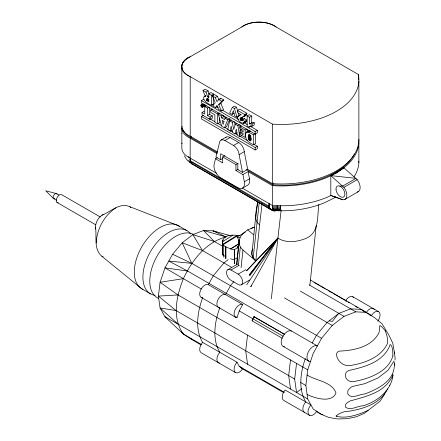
<?xml version="1.0" encoding="UTF-8"?>
<svg xmlns="http://www.w3.org/2000/svg" width="441" height="441" viewBox="0 0 441 441"><rect width="100%" height="100%" fill="white"/><g stroke="black" fill="none" stroke-linecap="round" stroke-linejoin="round"><path stroke-width="0.66" d="M249.496 178.814L244.336 181.791A9.526 5.501 60 0 1 237.826 187.662L220.638 177.74A9.526 5.501 60 0 1 214.128 164.35L215.511 158.749L222.705 162.9L222.705 156.946L235.941 164.587L235.941 170.54L242.952 174.586L248.107 171.61L249.496 178.814A9.526 5.501 60 0 1 247.583 185.214L242.423 188.191L272.395 205.484L284.037 205.787A77.219 44.58 0 0 0 327.459 197.133L330.805 195.473L330.805 175.623L343.886 167.8A77.219 44.58 0 0 0 358.908 141.385M239.028 244.27L239.05 241.69L238.256 239L237.126 237.087L245.235 232.192M246.502 270.796L255.808 260.846L259.617 224.822C251.905 219.183 257.72 208.725 257.423 201.113M316.219 225.307L309.88 285.261M236.8 264.71L239.226 239.898L240.819 236.205L243.724 232.782L247.754 229.86L254.418 227.181M248.184 136.749L248.625 134.83L250.769 135.563L250.769 140.988L248.889 139.571L248.211 137.493L248.184 136.749L250.334 135.508L251.039 138.331L248.889 139.571M271.209 209.762L269.374 207.391L269.06 203.56A10.744 6.202 -60 0 0 274.164 210.164L271.209 209.762L191.592 163.644L190.523 161.864L190.132 159.427L190.209 138.182A21.907 12.646 0 0 1 182.089 126.358M248.107 171.61L272.395 185.633L272.395 205.484C272.058 207.424 272.406 212.639 275.515 210.947M216.889 173.434L187.778 156.748A21.907 12.646 0 0 1 181.846 148.104L181.852 133.573M392.97 375.539L392.336 376.371C384.635 392.595 365.837 396.564 350.215 400.919C348.434 402.098 346.02 402.887 345.457 405.224L345.485 407.131C350.634 411.166 357.519 405.687 363.108 405.814C377.16 401.564 390.969 390.798 392.97 375.539L392.914 374.585L392.793 374.889M385.473 330.982L381.878 326.891L379.861 325.48L379.062 332.597C371.769 347.045 353.963 350.529 339.206 351.113A3.842 3.815 19 0 0 336.494 355.082C337.448 361.074 343.054 366.019 349.228 365.716C363.974 363.395 380.633 357.894 387.529 343.451L387.661 341.196A13.517 3.677 71.3 0 0 386.774 335.204L385.269 330.678M394.491 366.675L394.723 363.891L393.841 361.355L387.992 370.291L378.064 377.943L364.806 383.676L352.365 386.509L350.854 387.396L348.44 389.778L347.789 391.167L347.789 393.835C351.356 399.838 359.9 393.819 364.806 393.995C376.349 389.579 391.503 382.562 393.956 369.045M150.453 293.8L141.859 288.838L101.992 256.386C93.305 249.408 97.081 236.613 95.477 227.071C95.68 222.396 98.078 217.738 102.036 215.158C110.741 211.867 119.913 201.967 129.875 206.73L178.324 225.676L186.918 230.637M96.215 242.941C96.844 229.066 104.214 215.417 115.933 207.827M255.752 215.484L251.916 254.369L253.184 257.847L255.405 260.51M281.126 210.313L277.891 238.129L255.808 260.846L253.184 257.847L259.22 202.557M236.53 265.047L239.226 239.898M238.366 265.449L240.334 247.087L239.061 243.608M241.073 267.637L242.952 250.086L240.334 247.087M271.353 298.811L277.891 238.129C285.294 242.826 294.77 242.23 302.791 239.557C319.576 234.651 316.974 219.083 318.821 204.547M255.626 218.945L257.682 201.289M259.617 224.822L262.075 203.687M201.361 344.432L183.357 334.035C171.626 317.663 176.521 296.005 183.357 278.662C192.111 260.499 205.605 242.285 226.035 236.911L213.097 230.864L203.494 230.5L192.849 234.606L182.199 242.793L172.596 254.248L164.978 267.858L160.083 282.284L158.396 296.12L160.083 308.005L164.978 316.787L183.357 334.035L191.802 339.581L201.096 344.95M247.555 335.121L245.687 350.755L247.555 364.233M290.531 359.933L288.662 375.567L290.531 389.045M301.859 388.538L296.545 392.518L294.676 379.04L296.545 363.406M304.34 412.307A7.293 4.212 -60 0 1 305.409 402.324L305.784 401.927C298 388.945 300.542 372.221 305.337 358.555M384.85 393.747L380.225 401.018L364.387 413.316L356.455 416.745L347.31 418.685L337.839 418.95L328.975 417.511L321.588 414.512L313.143 408.967L307.719 398.967L305.85 385.489L307.719 369.856L313.143 353.594L321.588 338.297L332.227 325.464L344.024 316.346L355.821 311.842L366.465 312.388L374.911 317.933L382.055 323.804L388.736 334.84L392.76 343.12L394.552 353.285L395.147 358.814L394.888 360.148M389.563 385.417L389.607 385.087M394.034 368.461L394.188 367.281M206.349 99.286L206.95 98.74L208.769 99.66L208.769 101.678L206.994 100.587L206.416 99.749L206.349 99.286L207.424 98.663M392.352 377.121L392.407 376.763M394.513 365.137L394.723 363.891M243.603 116.733L244.727 114.517L246.877 113.276L239.711 109.136L237.567 110.377L237.567 112.626L241.293 114.781C232.639 115.559 241.756 127.328 246.183 121.617L246.701 120.101L244.308 118.497L242.159 119.737L241.436 120.74C236.608 117.014 247.318 117.378 246.877 113.276M231.244 119.952L229.629 120.884L227.738 129.715L230.246 131.164L231.156 126.137L232.49 132.454L235.003 133.91L237.148 132.669M241.023 120.58L243.173 119.34L242.225 118.116L242.445 116.937L240.295 118.177M182.089 143.055L181.852 143.678M243.586 123.177L244.551 121.341L246.701 120.101M222.374 253.762L222.374 242.059C223.686 233.747 233.609 234.86 239.926 235.726M244.308 118.497L243.917 119.439M246.701 132.019L247.897 131.92L250.047 130.679C247.103 130.514 244.722 133.408 245.571 136.291C245.731 140.69 249.909 143.11 253.426 144.769L255.576 143.523L255.576 133.601M222.473 251.618C221.95 254.01 223.89 255.956 225.93 256.805M280.917 210.495L280.796 210.77L280.57 205.699M235.003 133.91L236.332 129.119L237.236 135.2L239.761 136.655L241.911 135.415M236.856 123.193L235.246 124.125L233.741 129.505L232.236 122.383L229.629 120.884M226.63 117.289L225.02 118.221L224.601 119.616L221.586 117.874L221.156 115.989L218.372 114.384L219.982 113.453M237.875 111.672L236.58 107.328L234.463 106.105L232.313 107.345L229.667 113.012L232.076 114.401L233.328 110.57L234.535 115.823L237.021 117.256L238.096 116.633M202.64 297.675C197.618 311.605 194.591 329.074 202.64 342.381L237.021 362.226L239.226 366.295L242.737 368.599L241.8 369.96A7.293 4.212 -60 0 1 234.761 371.851A7.293 4.212 -60 0 1 236.646 362.623L237.021 362.226M242.87 304.604L241.8 304.273A7.293 4.212 -60 0 0 234.761 310.519A7.293 4.212 -60 0 0 236.646 317.564L237.021 317.526L239.226 310.916L242.737 304.56L208.356 284.71L213.29 275.774L223.929 262.935L228.223 259.622M238.818 244.843C238.101 248.349 234.088 250.802 230.742 248.967C227.765 247.44 222.198 246.486 222.374 242.059M218.372 114.384L221.603 126.17L224.502 127.846L227.732 119.787L229.342 118.855M229.877 118.546L226.646 126.606L224.502 127.846M205.964 95.477C199.365 98.315 208.466 104.451 211.437 105.223L213.587 103.982L213.587 97.362M282.317 338.313L252.087 320.861L253.944 316.688L284.379 334.184M252.825 319.714L252.087 320.861M253.619 317.922L254.148 316.732M252.495 249.033C251.127 251.789 251.574 255.306 253.184 257.847M250.835 286.683L251.464 285.536M225.544 294.638L230.478 285.696L233.884 281.59M312.206 342.966L316.429 335.32L327.073 322.487L338.87 313.369L350.667 308.865L361.306 309.411L365.694 312.289M250.797 286.733L277.891 238.129L246.624 270.824M268.492 205.897L268.993 205.037M247.98 131.743L248.851 130.779M387.628 388.841C380.644 403.449 363.742 408.879 348.853 411.227C344.123 411.205 339.592 413.041 336.064 415.99C345.402 419.391 359.117 414.49 368.202 410.328M246.74 284.748L277.891 238.129L249.485 274.511M212.325 95.807L215.252 102.615L212.579 105.879L215.473 107.549L216.955 105.349L218.477 109.285L221.399 110.972L223.548 109.732L220.853 103.42L223.819 99.964L220.853 98.249L218.703 99.49L217.005 101.7L215.307 97.533L212.325 95.807L214.475 94.567L217.457 96.287L218.912 99.864M345.479 300.938L346.543 299.378A7.293 4.212 -60 0 1 353.588 297.488M371.261 315.828L372.331 314.262A7.293 4.212 -60 0 1 379.26 312.222A7.293 4.212 -60 0 1 377.865 321.103M316.787 411.073L315.723 412.638A7.293 4.212 -60 0 1 308.678 414.523A7.293 4.212 -60 0 1 310.563 405.301L310.938 404.904L285.151 390.02L284.776 390.412A7.293 4.212 -60 0 0 283.712 400.4L309.494 415.284M249.656 275.868L277.891 238.129L249.314 275.178M249.126 127.146L250.179 126.187L252.076 126.192L254.225 124.952L254.225 122.686L251.712 122.681L249.567 123.921L249.567 117.306L247.147 115.911L247.147 126.01L249.126 127.146L251.276 125.906M237.049 257.836L234.535 259.369M220.175 99.131L220.853 98.249M338.208 313.876L332.332 321.445L329.24 320.811M221.399 110.972L218.703 104.666L221.669 101.204L223.819 99.964M202.64 342.381L202.265 342.773A7.293 4.212 -60 0 0 201.195 352.761L235.577 372.606M240.88 114.417L238.085 116.148M246.183 121.617L242.98 123.248M186.328 58.989C183.021 61.117 180.545 65.395 182.127 69.303M186.923 58.576L188.136 57.821M357.199 192.044A8.969 5.182 60 0 0 357.199 179.658L343.886 167.8L336.296 173.037L330.805 175.623L343.886 187.342A8.985 5.187 60 0 1 346.808 195.964A8.985 5.187 60 0 1 342.745 199.74L330.805 195.473M343.886 167.8L336.296 172.9L327.459 177.282A77.219 44.58 0 0 1 272.395 185.633M335.816 196.802L333.594 198.296L324.493 202.755C308.728 209.194 291.495 211.559 274.539 210.605C272.527 209.91 272.549 207.248 272.384 205.484A13.649 4.498 -75.7 0 0 274.622 210.357M277.395 210.644L277.108 205.605M222.473 241.696L232.903 235.207M222.815 244.231L237.01 235.406M223.118 244.689L237.87 235.516M230.522 248.867L239.16 243.498M230.742 248.967L239.375 243.597M245.747 115.492L243.785 116.347M251.023 228.692L253.338 227.291L253.619 227.501M238.862 245.962L237.126 247.015L238.256 248.922M358.346 74.479A77.219 44.58 0 0 1 272.395 124.103L190.209 76.646A21.504 12.414 0 0 1 183.869 72.269C178.478 66.657 184.029 58.747 190.176 56.784L241.745 27.006A21.907 12.646 0 0 1 276.16 27.028L358.346 74.479L358.346 79.953M204.348 96.403L205.76 96.397L204.641 94.865L202.987 90.416L205.131 89.176L208.135 90.907L209.315 94.115M202.987 90.416L205.986 92.147L208.135 90.907M205.986 92.147L207.661 96.634L208.769 97.786L208.769 93.757L210.919 92.516L213.587 94.054L213.587 95.377M203.985 96.739L205.903 95.631M207.661 96.634L208.736 96.011M250.24 126.264L257.324 130.354L257.324 132.835L255.174 134.075L201.454 103.062L201.454 100.581L203.604 99.341M207.887 97.042L208.962 96.425M208.769 93.757L211.437 95.295L213.587 94.054M206.416 99.749L208.025 98.817M206.614 100.173L208.764 98.933M206.994 100.587L208.604 99.655M207.606 101.006L208.681 100.383M204.618 105.708L202.469 106.948L201.917 106.628L201.41 105.101L202.485 104.478M202.265 105.057L202.518 105.338A1.521 0.876 60 0 1 202.518 107.433A1.521 0.876 60 0 1 200.875 105.603A1.521 0.876 60 0 1 202.265 105.057L203.874 104.126M215.307 97.533L217.457 96.287M202.518 105.338L204.128 104.412M201.41 105.101L202.105 106.005L202.138 105.515L202.469 105.708L204.618 104.467M204.756 106.524L207.413 108.056L207.413 115.531L209.563 114.291L212.27 115.851L212.27 118.304L210.125 119.544L202.05 114.886L202.05 112.433L204.756 113.999L204.756 106.524L206.371 105.592M207.413 108.056L209.028 107.124M202.05 112.433L204.2 111.193M218.703 104.666L220.853 103.42M219.679 117.945L219.679 122.581L217.529 123.822L214.872 122.284L214.872 114.803L210.726 112.411L210.726 109.969L212.341 109.037M215.473 107.549L217.622 106.309M253.779 144.19L257.324 146.236L257.324 148.716L255.174 149.957L201.454 118.943L201.454 116.463L203.604 115.222M207.413 115.531L210.125 117.097L212.27 115.851M210.726 109.969L217.529 113.894L219.138 112.962M221.156 115.989L222.766 115.057M232.313 107.345L234.43 108.569L236.58 107.328M221.586 117.874L223.73 116.633L226.244 118.083M232.076 114.401L234.226 113.161M244.634 115.068L246.784 113.828M232.236 122.383L233.846 121.457M244.479 115.559L246.629 114.318M240.075 118.508L242.225 117.267M243.983 116.391L246.128 115.151M240.003 118.894L242.153 117.653M240.075 119.357L242.225 118.116M240.295 119.836L242.44 118.596M247.147 115.911L249.297 114.671L251.712 116.066L251.712 122.681M240.621 120.266L242.77 119.026M241.436 120.74L242.511 120.117M249.567 117.306L251.712 116.066M235.246 124.125L237.848 125.624L239.457 124.698M244.353 122.262L246.502 121.021M230.246 131.164L232.396 129.919M239.722 126.832L245.157 129.974L245.157 137.416L239.816 134.334L239.816 132.741L243.162 134.67L243.162 133.491L240.058 131.699L240.058 130.183L243.162 131.969L243.162 130.503L239.722 128.518L239.722 126.832L241.332 125.906M221.134 140.04L226.294 137.063M240.058 130.183L241.674 129.252M249.567 123.921L252.076 123.927L254.225 122.686M222.843 158.446L220.638 159.719L215.941 157.013L219.348 143.248A7.927 4.575 60 0 1 224.938 140.519L230.092 137.542L238.686 142.504A7.927 4.575 60 0 1 244.275 151.687L247.682 169.377L272.395 183.649A77.219 44.58 0 0 0 358.908 139.4M249.578 126.55L250.653 125.933M239.816 132.741L240.891 132.124M245.157 129.974L246.767 129.042M246.205 132.394L249.43 130.619M245.83 132.984L246.905 132.366M247.897 131.92L248.73 132.201L250.345 131.269M248.382 135.144L249.457 134.522M201.454 100.581L255.174 131.594L257.324 130.354M248.233 135.751L249.849 134.825M224.938 140.519L233.532 145.48L238.686 142.504M248.211 137.493L250.361 136.252M248.73 132.201L253.426 134.841L255.036 133.91M248.3 138.143L250.444 136.903M248.437 138.7L250.587 137.46M248.63 139.169L250.78 137.928M215.511 158.749L217.231 157.757M249.226 139.946L251.37 138.706M249.628 140.288L251.243 139.362M250.108 140.602L251.183 139.984M222.705 156.946L224.91 155.673M247.682 169.377L242.522 172.354L239.116 154.664L244.275 151.687M201.454 116.463L255.174 147.476L257.324 146.236M235.941 164.587L238.146 163.313M235.941 170.54L238.146 169.267M343.886 187.342L357.199 179.658M344.89 199.409L358.208 191.714M227.837 269.699L237.936 263.867M230.996 270.013L238.157 274.148A6.323 3.649 60 0 1 242.627 281.887A6.323 3.649 60 0 1 238.157 284.467L230.996 280.333A6.323 3.649 60 0 1 226.525 272.593A6.323 3.649 60 0 1 230.996 270.013L239.314 265.206M238.157 274.148L245.88 269.683M241.315 284.781L249.634 279.974M190.176 56.784L187.75 58.069A21.907 12.646 0 0 0 190.209 76.646L190.209 136.197L217.534 151.974M102.036 215.158L103.166 214.69M201.361 289.059L183.357 278.662L160.083 282.284L177.932 294.924L307.719 369.856M310.497 361.532L310.232 361.57A8.737 5.044 -60 0 1 308.116 352.342A8.737 5.044 -60 0 1 317.366 345.942L187.579 271.017L168.787 261.05L191.802 263.365L321.588 338.297M219.458 307.636L219.833 307.603C214.806 321.528 211.779 338.997 219.833 352.304L219.458 352.701A7.293 4.212 -60 0 0 219.458 363.015M268.222 206.724L269.192 206.636M234.314 259.38L232.909 259.49L230.522 258.79M177.932 294.924L158.396 296.12L176.064 310.558L294.676 379.04M274.539 210.605L275.101 210.583M339.835 186.091L342.745 186.025L356.058 178.346L330.805 175.623M246.172 169.443L272.951 184.906L283.993 185.192A75.929 43.835 0 0 0 354.421 153.964M280.581 206.917L272.389 206.708L272.384 205.484M280.597 208.003L272.406 207.788L272.466 209.458L272.555 210.39L280.741 210.605M272.433 208.709L280.625 208.924M272.466 209.458L280.658 209.673M272.505 210.021L280.697 210.236M322.917 414.584L321.588 414.512L316.429 411.536M187.579 271.017L164.978 267.858L183.357 278.662M176.064 310.558L160.083 308.005L177.932 324.036L307.719 398.967M237.126 237.087L239.97 237.771M56.415 193.566L45.732 190.788L53.565 198.538L56.79 200.396M230.13 235.626L213.097 230.864L216.299 232.076M226.035 236.911L203.494 230.5L214.238 241.414L222.369 246.111M269.561 207.799L268.089 207.369L270.752 208.907M208.488 284.754L207.424 284.423A7.293 4.212 -60 0 0 200.379 290.669A7.293 4.212 -60 0 0 202.265 297.714M225.682 294.676L224.612 294.345A7.293 4.212 -60 0 0 217.942 299.731A7.293 4.212 -60 0 0 218.389 307.311M214.238 241.414L192.849 234.606L202.441 250.532L231.635 267.384M101.992 256.386L103.155 256.789M342.745 199.74L330.568 195.341M202.441 250.532L182.199 242.793L191.802 263.365L172.596 254.248M307.101 394.502C314.554 398.08 331.682 403.598 335.992 392.97C331.737 381.421 316.291 380.969 307.101 375.032M192.353 164.234L193.246 164.603M268.056 207.794L270.107 208.731M217 152.597L188.72 136.385A20.617 11.901 0 0 1 183.368 130.04M268.062 207.943L270.802 209.442M177.932 324.036L164.978 316.787L166.064 317.47M218.703 99.49L221.669 101.204M237.567 110.377L244.727 114.517M212.457 104.451L213.637 105.134M216.592 106.838L218.361 107.863M221.906 109.908L238.432 119.45M244.336 122.857L247.285 124.56M225.02 118.221L227.732 119.787M208.918 118.287L214.822 121.694M217.771 123.403L221.316 125.448M224.855 127.488L228.399 129.533M229.579 130.216L232.528 131.92M234.893 133.287L237.252 134.648M239.612 136.01L247.881 140.784M190.209 138.182L217.154 153.738M242.522 172.354L237.826 169.647L237.826 163.688L220.638 153.766L220.638 159.719M190.253 160.778L269.093 206.239M269.44 207.43L188.467 160.507L189.669 162.376L191.592 163.644L272.103 210.125M352.772 296.732L378.554 311.616M310.326 279.98L366.465 312.388M314.053 282.405L319.383 285.481M320.568 286.165L324.719 288.563M325.905 289.246L327.09 289.93M328.275 290.613L332.426 293.011M333.611 293.695L345.468 300.542M345.612 300.74L346.791 301.423M347.971 302.102L349.151 302.785M355.633 306.528L357.403 307.548M363.296 310.949L364.475 311.627M371.399 315.629L366.239 312.652L367.171 311.285A7.293 4.212 -60 0 1 374.216 309.4M369.541 314.835L370.688 315.497M309.169 284.908L355.821 311.842M300.338 291.126L344.024 316.346M284.395 297.846L332.227 325.464M100.289 216.978L62.021 194.889A4.559 2.629 -60 0 0 56.911 197.871A4.559 2.629 -60 0 0 58.262 202.783M56.795 193.775L58.94 195.016M56.933 202.391L95.785 224.822M253.944 316.688L284.765 334.482M239.226 310.916L283.199 336.307M235.836 316.842L237.021 317.526M201.195 297.383L235.577 317.233M283.133 346.356L308.921 361.24M300.696 382.512L305.85 385.489M239.226 366.295L284.384 392.369M240.362 367.232L242.737 368.599M241.453 368.252L283.701 392.644M268.856 208.257L271.628 209.933M268.398 207.551L272.058 209.861M188.114 156.649L189.95 157.856M188.974 161.533L190.975 162.85M190.132 159.427L189.867 159.251L190.236 160.717M242.159 119.737L244.551 121.341M247.754 229.86L253.564 234.728M242.952 250.086L255.808 260.846M190.815 338.66L191.802 339.581M129.875 206.73L130.773 207.617M181.565 331.963L183.357 334.035M188.042 160.976L185.942 158.501L184.344 155.69M182.822 70.792L182.365 69.882M336.064 415.99L336.367 416.497M190.269 161.698L191.377 163.501A10.727 6.394 -58.4 0 0 193.081 164.487M394.133 351.935L394.552 353.285M238.245 112.913L239.165 116.016M234.43 108.569L237.021 117.256M223.444 115.377L223.73 116.633M234.518 121.793L235.207 125.029M242.952 174.586L244.336 181.791M240.108 125.035L240.45 126.98M240.786 128.926L241.012 130.227M237.848 125.624L239.761 136.655M95.477 227.071L95.703 229.05M358.77 161.246L358.875 162.58A77.219 44.58 0 0 1 354.029 176.824M358.875 81.194L358.875 140.745M358.875 142.73L358.875 162.58M272.951 182.921L272.951 184.906M272.395 124.103L272.395 183.649M255.174 131.594L255.174 134.075M255.174 147.476L255.174 149.957M253.426 134.841L253.426 144.769M252.076 123.927L252.076 126.192M247.307 129.406L247.307 132.113M234.535 249.441L234.535 263.823M234.314 249.457L234.314 263.735M225.93 246.877L225.93 258.784M225.384 246.607L225.384 258.47M223.681 245.45L223.681 257.164M222.859 239.91L222.859 241.894M222.655 243.956L222.655 255.245M217.529 113.894L217.529 123.822M211.437 95.295L211.437 105.223M210.125 117.097L210.125 119.544M209.563 107.494L209.563 114.291M202.469 105.708L202.469 106.948M191.096 136.324L191.096 137.647M181.846 66.718L181.846 126.269A21.907 12.646 0 0 0 190.209 136.197M181.846 128.254L181.846 133.667M284.445 346.681A8.737 5.044 -60 0 1 282.334 337.453A8.737 5.044 -60 0 1 291.578 331.059M142.945 289.395A36.465 21.052 -60 0 1 142.123 246.271A36.465 21.052 -60 0 1 179.84 226.713M158.413 298.325A36.465 21.052 -60 0 1 156.809 256.579A36.465 21.052 -60 0 1 193.797 234.612M155.155 295.376A36.465 21.052 -60 0 1 150.453 251.695A36.465 21.052 -60 0 1 190.633 233.923M54.927 198.643A2.889 1.67 -60 0 1 53.548 195.672A2.889 1.67 -60 0 1 57.065 194.156M241.745 27.006A21.504 12.414 0 0 1 276.16 27.028M233.532 145.48A7.927 4.575 60 0 1 239.116 154.664M225.395 137.774A7.927 4.575 60 0 1 230.092 137.542M204.839 104.798A1.196 0.689 60 0 1 204.056 105.768M205.043 104.793A1.521 0.876 60 0 1 204.045 106.027M203.014 104.142A1.521 0.876 60 0 1 203.064 103.85M392.925 355.793C388.538 371.917 368.566 378.874 353.721 381.581C350.832 382.242 347.734 380.87 346.174 378.378C344.642 375.462 345.386 371.245 349.057 370.462C364.26 367.066 382.127 362.353 389.315 346.83L390.048 344.63A4.482 1.218 71.3 0 1 391.939 346.813L392.65 350.06L392.925 355.793M224.022 121.429L223.085 124.456L222.137 120.338L224.022 121.429M201.851 106.149L202.138 106.507L201.851 106.149M336.014 189.702A6.323 3.649 60 0 0 343.181 197.215A6.323 3.649 60 0 0 342.128 187.756A6.323 3.649 60 0 0 336.014 189.702M201.118 105.79A1.196 0.689 60 0 0 202.513 107.108A1.196 0.689 60 0 0 202.193 105.272A1.196 0.689 60 0 0 201.118 105.79"/></g></svg>
